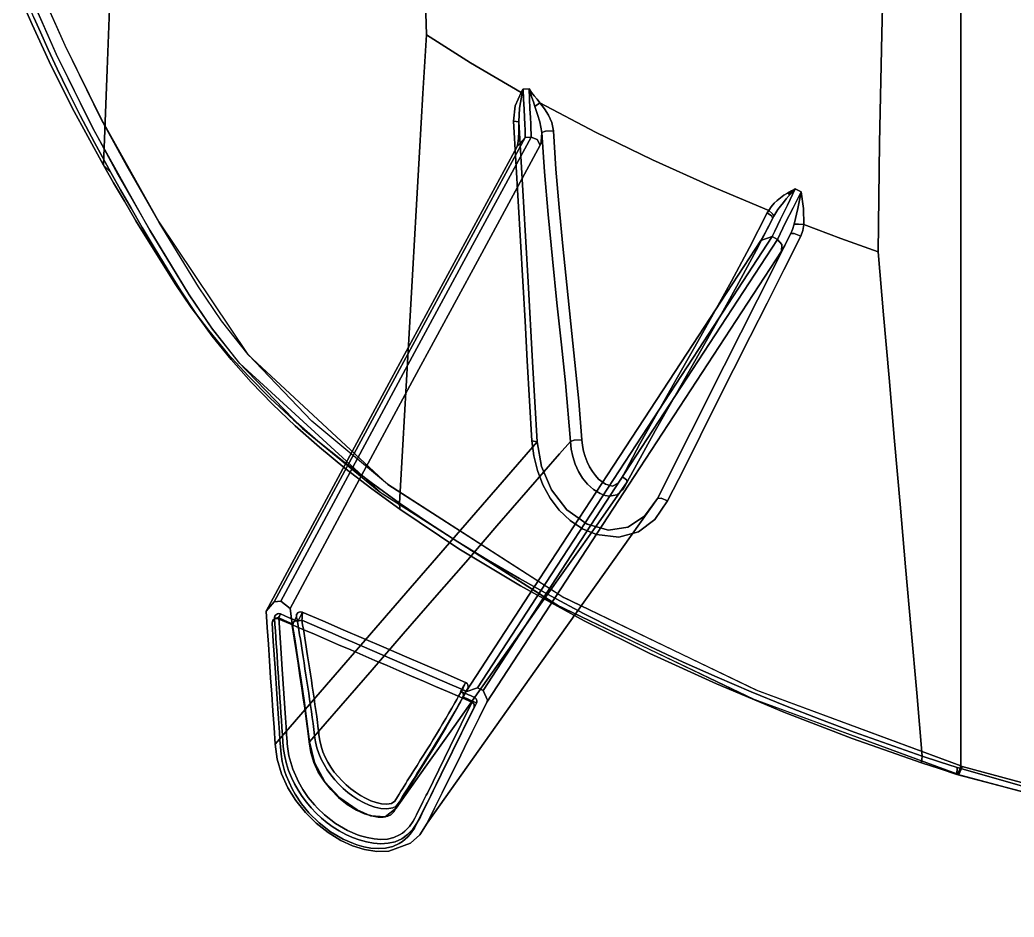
# Model space of a CAD drawing. Header units: centimetres. Extents: x -30.9 to 30.9, y -27.1 to 27.1.
# Drawn here: x -26.72 to -15.16, y -27.13 to -16.69 of the extents above; entities that cross this region are included whole.
import ezdxf

# ---------------------------------------------------------------- set-up
doc = ezdxf.new("R2010")
doc.units = ezdxf.units.CM
doc.layers.get('0').update_dxf_attribs({"true_color": 0x5890e1})

msp = doc.modelspace()

# ---------------------------------------------------------------- linework, layer by layer
at = {"color": 13, "true_color": 0xe05656}
for points in [[(-13.869, 0.917, 0), (-15.782, 0.951, 0), (-15.782, -2.351, 0), (-15.782, -5.099, 0), (-15.782, -8.953, 0), (-15.782, -12.248, 0), (-15.782, -15.54, 0), (-15.782, -18.829, 0), (-15.782, -21.295, 0), (-15.782, -25.367, 0), (-15.767, -25.372, 0), (-13.9, -25.877, 0)], [(-26.449, -16.416, 0), (-26.196, -16.986, 0), (-25.774, -17.841, 0), (-25.103, -19.042, 0), (-24.069, -20.584, 0), (-22.441, -22.094, 0), (-20.396, -23.408, 0), (-18.146, -24.492, 0), (-15.782, -25.367, 0), (-15.782, -21.295, 0), (-15.782, -18.829, 0), (-15.782, -15.54, 0)], [(-16.668, -15.581, 0), (-16.701, -16.854, 0), (-16.727, -18.124, 0), (-16.745, -19.391, 0), (-17.176, -19.234, 0), (-17.606, -19.072, 0), (-17.611, -18.885, 0), (-17.639, -18.693, 0), (-17.707, -18.658, 0), (-17.752, -18.682, 0), (-17.796, -18.706, 0), (-17.838, -18.732, 0), (-17.879, -18.76, 0), (-17.917, -18.791, 0), (-17.953, -18.825, 0), (-17.986, -18.865, 0), (-18.016, -18.909, 0), (-18.696, -18.623, 0), (-19.367, -18.319, 0), (-20.028, -17.997, 0), (-20.677, -17.655, 0), (-20.708, -17.615, 0), (-20.74, -17.575, 0), (-20.771, -17.536, 0), (-20.801, -17.495, 0), (-20.871, -17.497, 0), (-20.882, -17.516, 0), (-20.893, -17.535, 0), (-21.48, -17.192, 0), (-21.993, -16.868, 0), (-22.029, -15.738, 0)], [(-14.752, -25.692, 0), (-15.825, -25.385, 0), (-16.029, -25.319, 0), (-16.232, -25.252, 0), (-16.296, -24.519, 0), (-16.36, -23.787, 0), (-16.424, -23.054, 0), (-16.488, -22.322, 0), (-16.553, -21.589, 0), (-16.617, -20.856, 0), (-16.681, -20.123, 0), (-16.745, -19.391, 0), (-16.727, -18.124, 0), (-16.701, -16.854, 0), (-16.668, -15.581, 0)], [(-22.029, -15.738, 0), (-21.993, -16.868, 0), (-22.034, -17.549, 0), (-22.074, -18.229, 0), (-22.113, -18.91, 0), (-22.153, -19.59, 0), (-22.192, -20.271, 0), (-22.23, -20.951, 0), (-22.268, -21.632, 0), (-22.305, -22.312, 0), (-22.637, -22.073, 0), (-22.954, -21.832, 0), (-23.254, -21.589, 0), (-23.54, -21.341, 0), (-23.81, -21.09, 0), (-24.064, -20.833, 0), (-24.304, -20.57, 0), (-24.528, -20.301, 0), (-24.728, -20.035, 0), (-24.907, -19.773, 0), (-25.07, -19.515, 0), (-25.224, -19.266, 0), (-25.369, -19.028, 0), (-25.504, -18.802, 0), (-25.63, -18.587, 0), (-25.748, -18.381, 0), (-25.704, -17.271, 0), (-25.66, -16.157, 0)], [(-25.66, -16.157, 0), (-25.704, -17.271, 0), (-25.748, -18.381, 0), (-26.109, -17.716, 0), (-26.377, -17.177, 0), (-26.575, -16.746, 0), (-26.718, -16.419, 0)], [(-26.555, -16.663, 0), (-26.479, -16.836, 0), (-26.39, -17.035, 0), (-26.285, -17.262, 0), (-26.161, -17.518, 0), (-26.018, -17.803, 0), (-25.852, -18.119, 0), (-25.662, -18.467, 0), (-25.548, -18.67, 0), (-25.426, -18.883, 0), (-25.296, -19.105, 0), (-25.156, -19.34, 0), (-25.007, -19.587, 0), (-24.848, -19.843, 0), (-24.675, -20.105, 0), (-24.482, -20.37, 0), (-24.264, -20.64, 0), (-24.031, -20.903, 0), (-23.782, -21.16, 0), (-23.518, -21.412, 0), (-23.238, -21.659, 0), (-22.942, -21.903, 0), (-22.629, -22.144, 0), (-22.301, -22.383, 0), (-21.618, -22.841, 0), (-20.902, -23.273, 0), (-20.16, -23.68, 0), (-19.396, -24.061, 0), (-18.624, -24.414, 0), (-17.839, -24.743, 0), (-17.044, -25.049, 0), (-16.239, -25.331, 0), (-16.035, -25.399, 0), (-15.831, -25.465, 0), (-15.816, -25.466, 0), (-15.831, -25.461, 0), (-18.184, -24.594, 0), (-20.448, -23.512, 0), (-22.509, -22.203, 0), (-24.164, -20.688, 0), (-24.481, -20.289, 0), (-24.751, -19.89, 0), (-25.203, -19.146, 0), (-25.874, -17.945, 0), (-26.295, -17.088, 0), (-26.549, -16.516, 0)], [(-26.549, -16.516, 0), (-26.295, -17.09, 0), (-25.875, -17.943, 0), (-25.58, -18.491, 0), (-25.21, -19.136, 0), (-24.759, -19.878, 0), (-24.492, -20.274, 0), (-24.182, -20.667, 0), (-23.432, -21.442, 0), (-22.544, -22.177, 0), (-20.494, -23.487, 0), (-18.219, -24.58, 0), (-15.831, -25.461, 0), (-15.821, -25.454, 0), (-15.809, -25.434, 0), (-15.795, -25.403, 0), (-15.782, -25.367, 0), (-18.16, -24.485, 0), (-20.419, -23.396, 0), (-22.448, -22.091, 0), (-23.325, -21.358, 0), (-24.067, -20.585, 0), (-24.376, -20.192, 0), (-24.643, -19.796, 0), (-25.1, -19.048, 0), (-25.473, -18.399, 0), (-25.772, -17.848, 0), (-26.194, -16.991, 0), (-26.449, -16.415, 0)]]:
    msp.add_polyline3d(points, dxfattribs=at)
for points in [[(-25.662, -18.467, 0), (-25.852, -18.119, 0), (-26.018, -17.803, 0), (-26.161, -17.518, 0), (-26.285, -17.262, 0), (-26.39, -17.035, 0), (-26.479, -16.836, 0), (-26.555, -16.663, 0), (-26.619, -16.516, 0), (-26.62, -16.516, 0), (-26.689, -16.488, 0), (-26.718, -16.419, 0), (-26.575, -16.746, 0), (-26.377, -17.177, 0), (-26.109, -17.716, 0), (-25.748, -18.381, 0)], [(-19.191, -22.286, 0), (-19, -21.907, 0), (-18.809, -21.526, 0), (-18.617, -21.143, 0), (-18.424, -20.759, 0), (-18.23, -20.373, 0), (-18.035, -19.986, 0), (-17.84, -19.598, 0), (-17.644, -19.208, 0), (-17.619, -19.143, 0), (-17.606, -19.072, 0), (-17.176, -19.234, 0), (-16.745, -19.391, 0), (-16.681, -20.123, 0), (-16.617, -20.856, 0), (-16.553, -21.589, 0), (-16.488, -22.322, 0), (-16.424, -23.054, 0), (-16.36, -23.787, 0), (-16.296, -24.519, 0), (-16.232, -25.252, 0), (-16.627, -25.116, 0), (-17.024, -24.973, 0), (-17.422, -24.823, 0), (-17.821, -24.667, 0), (-18.218, -24.504, 0), (-18.615, -24.335, 0), (-19.009, -24.159, 0), (-19.399, -23.977, 0), (-19.786, -23.789, 0), (-20.168, -23.595, 0), (-20.544, -23.395, 0), (-20.913, -23.189, 0), (-21.274, -22.978, 0), (-21.628, -22.761, 0), (-21.971, -22.54, 0), (-22.305, -22.312, 0), (-22.268, -21.632, 0), (-22.23, -20.951, 0), (-22.192, -20.271, 0), (-22.153, -19.59, 0), (-22.113, -18.91, 0), (-22.074, -18.229, 0), (-22.034, -17.549, 0), (-21.993, -16.868, 0), (-21.48, -17.192, 0), (-20.893, -17.535, 0), (-20.961, -17.692, 0), (-20.98, -17.869, 0), (-20.953, -18.334, 0), (-20.927, -18.799, 0), (-20.9, -19.264, 0), (-20.874, -19.729, 0), (-20.847, -20.194, 0), (-20.821, -20.658, 0), (-20.794, -21.123, 0), (-20.768, -21.588, 0), (-20.747, -21.762, 0), (-20.704, -21.933, 0), (-20.64, -22.099, 0), (-20.555, -22.254, 0), (-20.45, -22.393, 0), (-20.325, -22.514, 0), (-20.181, -22.609, 0), (-20.017, -22.677, 0), (-19.757, -22.708, 0), (-19.529, -22.646, 0), (-19.338, -22.502, 0)], [(-20.98, -17.869, 0), (-20.961, -17.692, 0), (-20.893, -17.535, 0), (-20.88, -17.544, 0), (-20.911, -17.718, 0), (-20.92, -17.879, 0)], [(-20.939, -18.163, 0), (-20.931, -18.131, 0), (-20.925, -18.072, 0), (-20.921, -17.987, 0), (-20.92, -17.879, 0), (-20.911, -17.718, 0), (-20.88, -17.544, 0), (-20.876, -17.52, 0), (-20.871, -17.497, 0), (-20.865, -17.614, 0), (-20.859, -17.729, 0), (-20.854, -17.829, 0), (-20.851, -17.908, 0), (-20.848, -17.969, 0), (-20.847, -18.013, 0), (-20.846, -18.043, 0), (-20.847, -18.059, 0)], [(-20.893, -17.535, 0), (-20.882, -17.516, 0), (-20.871, -17.497, 0), (-20.876, -17.52, 0), (-20.88, -17.544, 0)], [(-20.778, -18.057, 0), (-20.847, -18.059, 0), (-20.846, -18.043, 0), (-20.847, -18.013, 0), (-20.848, -17.969, 0), (-20.851, -17.908, 0), (-20.854, -17.829, 0), (-20.859, -17.729, 0), (-20.865, -17.614, 0), (-20.871, -17.497, 0), (-20.801, -17.495, 0), (-20.795, -17.612, 0), (-20.79, -17.726, 0), (-20.785, -17.826, 0), (-20.782, -17.906, 0), (-20.78, -17.967, 0), (-20.778, -18.011, 0), (-20.778, -18.041, 0)], [(-20.801, -17.495, 0), (-20.771, -17.536, 0), (-20.74, -17.575, 0), (-20.708, -17.615, 0), (-20.677, -17.655, 0), (-20.734, -17.699, 0), (-20.751, -17.647, 0), (-20.768, -17.595, 0), (-20.785, -17.544, 0)], [(-20.654, -18.001, 0), (-20.657, -18.058, 0), (-20.66, -18.101, 0), (-20.665, -18.132, 0), (-20.671, -18.151, 0), (-20.705, -18.082, 0), (-20.778, -18.057, 0), (-20.778, -18.041, 0), (-20.778, -18.011, 0), (-20.78, -17.967, 0), (-20.782, -17.906, 0), (-20.785, -17.826, 0), (-20.79, -17.726, 0), (-20.795, -17.612, 0), (-20.801, -17.495, 0), (-20.785, -17.544, 0), (-20.768, -17.595, 0), (-20.751, -17.647, 0), (-20.734, -17.699, 0), (-20.703, -17.793, 0), (-20.677, -17.877, 0)], [(-20.677, -17.655, 0), (-20.623, -17.725, 0), (-20.573, -17.801, 0), (-20.536, -17.885, 0), (-20.518, -17.981, 0), (-20.608, -17.988, 0), (-20.654, -18.001, 0), (-20.677, -17.877, 0), (-20.703, -17.793, 0), (-20.734, -17.699, 0)], [(-20.186, -21.574, 0), (-20.221, -21.127, 0), (-20.267, -20.677, 0), (-20.314, -20.226, 0), (-20.361, -19.775, 0), (-20.407, -19.325, 0), (-20.451, -18.875, 0), (-20.488, -18.427, 0), (-20.518, -17.981, 0), (-20.536, -17.885, 0), (-20.573, -17.801, 0), (-20.623, -17.725, 0), (-20.677, -17.655, 0), (-20.028, -17.997, 0), (-19.367, -18.319, 0), (-18.696, -18.623, 0), (-18.016, -18.909, 0), (-18.032, -18.937, 0), (-18.237, -19.34, 0), (-18.447, -19.731, 0), (-18.661, -20.115, 0), (-18.876, -20.495, 0), (-19.09, -20.872, 0), (-19.302, -21.247, 0), (-19.513, -21.622, 0), (-19.716, -22.004, 0), (-19.767, -22.081, 0), (-19.831, -22.114, 0), (-19.911, -22.091, 0), (-19.992, -22.031, 0), (-20.029, -21.991, 0), (-20.065, -21.944, 0), (-20.098, -21.891, 0), (-20.127, -21.832, 0), (-20.15, -21.77, 0), (-20.168, -21.706, 0), (-20.18, -21.64, 0)], [(-23.752, -25.115, 0), (-22.232, -23.36, 0), (-20.706, -21.598, 0), (-20.759, -20.668, 0), (-20.813, -19.738, 0), (-20.866, -18.809, 0), (-20.92, -17.879, 0), (-20.921, -17.987, 0), (-20.925, -18.072, 0), (-20.931, -18.131, 0), (-20.939, -18.163, 0), (-22.401, -20.864, 0), (-23.857, -23.566, 0), (-23.844, -23.759, 0), (-23.831, -23.953, 0), (-23.818, -24.147, 0), (-23.805, -24.341, 0), (-23.792, -24.534, 0), (-23.778, -24.728, 0), (-23.765, -24.922, 0)], [(-20.768, -21.588, 0), (-20.794, -21.123, 0), (-20.821, -20.658, 0), (-20.847, -20.194, 0), (-20.874, -19.729, 0), (-20.9, -19.264, 0), (-20.927, -18.799, 0), (-20.953, -18.334, 0), (-20.98, -17.869, 0), (-20.92, -17.879, 0), (-20.866, -18.809, 0), (-20.813, -19.738, 0), (-20.759, -20.668, 0), (-20.706, -21.598, 0)], [(-20.654, -18.001, 0), (-20.622, -18.46, 0), (-20.58, -18.956, 0), (-20.53, -19.47, 0), (-20.477, -19.981, 0), (-20.425, -20.469, 0), (-20.379, -20.914, 0), (-20.32, -21.593, 0), (-20.447, -21.74, 0), (-20.81, -22.158, 0), (-21.174, -22.577, 0), (-21.537, -22.996, 0), (-21.9, -23.414, 0), (-22.263, -23.832, 0), (-22.626, -24.25, 0), (-22.989, -24.669, 0), (-23.352, -25.086, 0), (-23.386, -24.819, 0), (-23.416, -24.608, 0), (-23.451, -24.369, 0), (-23.488, -24.124, 0), (-23.524, -23.89, 0), (-23.556, -23.688, 0), (-23.579, -23.536, 0), (-22.857, -22.192, 0), (-22.131, -20.846, 0), (-21.401, -19.499, 0), (-20.671, -18.151, 0), (-20.665, -18.132, 0), (-20.66, -18.101, 0), (-20.657, -18.058, 0)], [(-20.32, -21.593, 0), (-20.379, -20.914, 0), (-20.425, -20.469, 0), (-20.477, -19.981, 0), (-20.53, -19.47, 0), (-20.58, -18.956, 0), (-20.622, -18.46, 0), (-20.654, -18.001, 0), (-20.608, -17.988, 0), (-20.518, -17.981, 0), (-20.488, -18.427, 0), (-20.451, -18.875, 0), (-20.407, -19.325, 0), (-20.361, -19.775, 0), (-20.314, -20.226, 0), (-20.267, -20.677, 0), (-20.221, -21.127, 0), (-20.186, -21.574, 0), (-20.275, -21.58, 0)], [(-20.847, -18.059, 0), (-22.308, -20.758, 0), (-23.763, -23.458, 0), (-23.857, -23.566, 0), (-22.401, -20.864, 0), (-20.939, -18.163, 0)], [(-23.685, -23.452, 0), (-23.763, -23.458, 0), (-22.308, -20.758, 0), (-20.847, -18.059, 0), (-20.778, -18.057, 0), (-21.508, -19.406, 0), (-22.237, -20.755, 0), (-22.963, -22.103, 0)], [(-23.685, -23.452, 0), (-22.963, -22.103, 0), (-22.237, -20.755, 0), (-21.508, -19.406, 0), (-20.778, -18.057, 0), (-20.705, -18.082, 0), (-20.671, -18.151, 0), (-21.401, -19.499, 0), (-22.131, -20.846, 0), (-22.857, -22.192, 0), (-23.579, -23.536, 0)], [(-22.301, -22.383, 0), (-22.629, -22.144, 0), (-22.942, -21.903, 0), (-23.238, -21.659, 0), (-23.518, -21.412, 0), (-23.782, -21.16, 0), (-24.031, -20.903, 0), (-24.264, -20.64, 0), (-24.482, -20.37, 0), (-24.675, -20.105, 0), (-24.848, -19.843, 0), (-25.007, -19.587, 0), (-25.156, -19.34, 0), (-25.296, -19.105, 0), (-25.426, -18.883, 0), (-25.548, -18.67, 0), (-25.662, -18.467, 0), (-25.748, -18.381, 0), (-25.63, -18.587, 0), (-25.504, -18.802, 0), (-25.369, -19.028, 0), (-25.224, -19.266, 0), (-25.07, -19.515, 0), (-24.907, -19.773, 0), (-24.728, -20.035, 0), (-24.528, -20.301, 0), (-24.304, -20.57, 0), (-24.064, -20.833, 0), (-23.81, -21.09, 0), (-23.54, -21.341, 0), (-23.254, -21.589, 0), (-22.954, -21.832, 0), (-22.637, -22.073, 0), (-22.305, -22.312, 0)], [(-18.108, -19.256, 0), (-18.058, -19.168, 0), (-17.969, -18.997, 0), (-17.956, -18.973, 0), (-17.934, -18.937, 0), (-17.908, -18.898, 0), (-17.878, -18.857, 0), (-17.845, -18.816, 0), (-17.811, -18.775, 0), (-17.777, -18.735, 0), (-17.741, -18.696, 0), (-17.707, -18.658, 0), (-17.798, -18.845, 0), (-17.882, -19.018, 0), (-17.945, -19.148, 0), (-17.976, -19.213, 0)], [(-17.786, -18.723, 0), (-17.707, -18.658, 0), (-17.708, -18.66, 0), (-17.708, -18.66, 0), (-17.741, -18.696, 0), (-17.777, -18.735, 0), (-17.811, -18.775, 0), (-17.845, -18.816, 0), (-17.878, -18.857, 0), (-17.908, -18.898, 0), (-17.934, -18.937, 0), (-17.956, -18.973, 0), (-17.971, -18.946, 0), (-18.016, -18.909, 0), (-17.986, -18.865, 0), (-17.953, -18.825, 0), (-17.917, -18.791, 0), (-17.879, -18.76, 0), (-17.838, -18.732, 0), (-17.796, -18.706, 0), (-17.752, -18.682, 0), (-17.707, -18.658, 0), (-17.79, -18.716, 0), (-17.707, -18.658, 0)], [(-17.913, -19.246, 0), (-17.976, -19.213, 0), (-17.945, -19.148, 0), (-17.882, -19.018, 0), (-17.798, -18.845, 0), (-17.707, -18.658, 0), (-17.639, -18.693, 0), (-17.733, -18.878, 0), (-17.819, -19.05, 0), (-17.883, -19.18, 0)], [(-17.758, -19.178, 0), (-17.83, -19.314, 0), (-17.868, -19.38, 0), (-17.862, -19.304, 0), (-17.913, -19.246, 0), (-17.883, -19.18, 0), (-17.819, -19.05, 0), (-17.733, -18.878, 0), (-17.639, -18.693, 0), (-17.676, -18.885, 0), (-17.718, -19.069, 0), (-17.738, -19.13, 0)], [(-17.707, -18.658, 0), (-17.741, -18.696, 0), (-17.708, -18.66, 0), (-17.708, -18.66, 0), (-17.708, -18.66, 0)], [(-17.639, -18.693, 0), (-17.611, -18.885, 0), (-17.606, -19.072, 0), (-17.67, -19.066, 0), (-17.718, -19.069, 0), (-17.676, -18.885, 0)], [(-17.969, -18.997, 0), (-18.161, -19.372, 0), (-18.385, -19.787, 0), (-18.628, -20.222, 0), (-18.875, -20.66, 0), (-19.116, -21.082, 0), (-19.335, -21.469, 0), (-19.659, -22.065, 0), (-19.67, -22.039, 0), (-19.716, -22.004, 0), (-19.513, -21.622, 0), (-19.302, -21.247, 0), (-19.09, -20.872, 0), (-18.876, -20.495, 0), (-18.661, -20.115, 0), (-18.447, -19.731, 0), (-18.237, -19.34, 0), (-18.032, -18.937, 0), (-17.982, -18.972, 0)], [(-18.032, -18.937, 0), (-18.016, -18.909, 0), (-17.971, -18.946, 0), (-17.956, -18.973, 0), (-17.969, -18.997, 0), (-17.982, -18.972, 0)], [(-19.659, -22.065, 0), (-19.335, -21.469, 0), (-19.116, -21.082, 0), (-18.875, -20.66, 0), (-18.628, -20.222, 0), (-18.385, -19.787, 0), (-18.161, -19.372, 0), (-17.969, -18.997, 0), (-18.058, -19.168, 0), (-18.108, -19.256, 0), (-18.965, -20.568, 0), (-19.822, -21.88, 0), (-20.678, -23.192, 0), (-21.534, -24.504, 0), (-21.644, -24.707, 0), (-21.769, -24.924, 0), (-21.901, -25.144, 0), (-22.03, -25.354, 0), (-22.147, -25.542, 0), (-22.245, -25.697, 0), (-22.344, -25.857, 0), (-22.008, -25.383, 0), (-21.673, -24.908, 0), (-21.337, -24.434, 0), (-21.001, -23.96, 0), (-20.666, -23.486, 0), (-20.33, -23.012, 0), (-19.995, -22.539, 0)], [(-19.31, -22.256, 0), (-20.647, -24.145, 0), (-21.985, -26.033, 0), (-21.898, -25.857, 0), (-21.812, -25.681, 0), (-21.725, -25.506, 0), (-21.638, -25.33, 0), (-21.551, -25.154, 0), (-21.465, -24.978, 0), (-21.378, -24.801, 0), (-21.291, -24.625, 0), (-19.581, -22.002, 0), (-17.868, -19.38, 0), (-17.83, -19.314, 0), (-17.758, -19.178, 0), (-18.145, -19.946, 0), (-18.533, -20.715, 0), (-18.921, -21.485, 0)], [(-17.644, -19.208, 0), (-17.84, -19.598, 0), (-18.035, -19.986, 0), (-18.23, -20.373, 0), (-18.424, -20.759, 0), (-18.617, -21.143, 0), (-18.809, -21.526, 0), (-19, -21.907, 0), (-19.191, -22.286, 0), (-19.267, -22.254, 0), (-19.31, -22.256, 0), (-18.921, -21.485, 0), (-18.533, -20.715, 0), (-18.145, -19.946, 0), (-17.758, -19.178, 0), (-17.718, -19.177, 0)], [(-17.606, -19.072, 0), (-17.619, -19.143, 0), (-17.644, -19.208, 0), (-17.718, -19.177, 0), (-17.758, -19.178, 0), (-17.738, -19.13, 0), (-17.718, -19.069, 0), (-17.67, -19.066, 0)], [(-17.976, -19.213, 0), (-18.833, -20.524, 0), (-19.689, -21.836, 0), (-20.545, -23.147, 0), (-21.4, -24.459, 0), (-21.534, -24.504, 0), (-20.678, -23.192, 0), (-19.822, -21.88, 0), (-18.965, -20.568, 0), (-18.108, -19.256, 0)], [(-17.976, -19.213, 0), (-17.913, -19.246, 0), (-18.77, -20.557, 0), (-19.626, -21.867, 0), (-20.482, -23.179, 0), (-21.336, -24.491, 0), (-21.4, -24.459, 0), (-20.545, -23.147, 0), (-19.689, -21.836, 0), (-18.833, -20.524, 0)], [(-21.336, -24.491, 0), (-20.482, -23.179, 0), (-19.626, -21.867, 0), (-18.77, -20.557, 0), (-17.913, -19.246, 0), (-17.862, -19.304, 0), (-17.868, -19.38, 0), (-19.581, -22.002, 0), (-21.291, -24.625, 0), (-21.283, -24.603, 0)], [(-20.706, -21.598, 0), (-22.232, -23.36, 0), (-23.752, -25.115, 0), (-23.727, -25.29, 0), (-23.677, -25.459, 0), (-23.603, -25.62, 0), (-23.51, -25.771, 0), (-23.4, -25.91, 0), (-23.274, -26.034, 0), (-23.136, -26.143, 0), (-22.989, -26.233, 0), (-22.853, -26.296, 0), (-22.712, -26.34, 0), (-22.571, -26.362, 0), (-22.432, -26.359, 0), (-22.179, -26.266, 0), (-22.072, -26.169, 0), (-21.985, -26.033, 0), (-20.647, -24.145, 0), (-19.31, -22.256, 0), (-19.459, -22.464, 0), (-19.651, -22.59, 0), (-19.876, -22.624, 0), (-20.125, -22.556, 0), (-20.363, -22.389, 0), (-20.541, -22.158, 0), (-20.656, -21.887, 0)], [(-20.32, -21.593, 0), (-20.311, -21.682, 0), (-20.293, -21.771, 0), (-20.265, -21.859, 0), (-20.228, -21.943, 0), (-20.18, -22.022, 0), (-20.122, -22.092, 0), (-20.053, -22.152, 0), (-19.973, -22.2, 0), (-19.916, -22.222, 0), (-19.866, -22.231, 0), (-19.782, -22.214, 0), (-19.715, -22.156, 0), (-19.686, -22.114, 0), (-19.659, -22.065, 0), (-19.995, -22.539, 0), (-20.33, -23.012, 0), (-20.666, -23.486, 0), (-21.001, -23.96, 0), (-21.337, -24.434, 0), (-21.673, -24.908, 0), (-22.008, -25.383, 0), (-22.344, -25.857, 0), (-22.472, -25.96, 0), (-22.644, -25.947, 0), (-22.8, -25.879, 0), (-23.001, -25.739, 0), (-23.173, -25.551, 0), (-23.296, -25.329, 0), (-23.352, -25.086, 0), (-22.989, -24.669, 0), (-22.626, -24.25, 0), (-22.263, -23.832, 0), (-21.9, -23.414, 0), (-21.537, -22.996, 0), (-21.174, -22.577, 0), (-20.81, -22.158, 0), (-20.447, -21.74, 0)], [(-19.191, -22.286, 0), (-19.338, -22.502, 0), (-19.529, -22.646, 0), (-19.757, -22.708, 0), (-20.017, -22.677, 0), (-20.181, -22.609, 0), (-20.325, -22.514, 0), (-20.45, -22.393, 0), (-20.555, -22.254, 0), (-20.64, -22.099, 0), (-20.704, -21.933, 0), (-20.747, -21.762, 0), (-20.768, -21.588, 0), (-20.706, -21.598, 0), (-20.656, -21.887, 0), (-20.541, -22.158, 0), (-20.363, -22.389, 0), (-20.125, -22.556, 0), (-19.876, -22.624, 0), (-19.651, -22.59, 0), (-19.459, -22.464, 0), (-19.31, -22.256, 0), (-19.267, -22.254, 0)], [(-19.659, -22.065, 0), (-19.686, -22.114, 0), (-19.715, -22.156, 0), (-19.782, -22.214, 0), (-19.866, -22.231, 0), (-19.916, -22.222, 0), (-19.973, -22.2, 0), (-20.053, -22.152, 0), (-20.122, -22.092, 0), (-20.18, -22.022, 0), (-20.228, -21.943, 0), (-20.265, -21.859, 0), (-20.293, -21.771, 0), (-20.311, -21.682, 0), (-20.32, -21.593, 0), (-20.275, -21.58, 0), (-20.186, -21.574, 0), (-20.18, -21.64, 0), (-20.168, -21.706, 0), (-20.15, -21.77, 0), (-20.127, -21.832, 0), (-20.098, -21.891, 0), (-20.065, -21.944, 0), (-20.029, -21.991, 0), (-19.992, -22.031, 0), (-19.911, -22.091, 0), (-19.831, -22.114, 0), (-19.767, -22.081, 0), (-19.716, -22.004, 0), (-19.67, -22.039, 0)], [(-22.305, -22.312, 0), (-21.971, -22.54, 0), (-21.628, -22.761, 0), (-21.274, -22.978, 0), (-20.913, -23.189, 0), (-20.544, -23.395, 0), (-20.168, -23.595, 0), (-19.786, -23.789, 0), (-19.399, -23.977, 0), (-19.009, -24.159, 0), (-18.615, -24.335, 0), (-18.218, -24.504, 0), (-17.821, -24.667, 0), (-17.422, -24.823, 0), (-17.024, -24.973, 0), (-16.627, -25.116, 0), (-16.232, -25.252, 0), (-16.239, -25.331, 0), (-17.044, -25.049, 0), (-17.839, -24.743, 0), (-18.624, -24.414, 0), (-19.396, -24.061, 0), (-20.16, -23.68, 0), (-20.902, -23.273, 0), (-21.618, -22.841, 0), (-22.301, -22.383, 0)], [(-23.763, -23.458, 0), (-23.685, -23.452, 0), (-23.579, -23.536, 0), (-23.556, -23.688, 0), (-23.524, -23.89, 0), (-23.488, -24.124, 0), (-23.451, -24.369, 0), (-23.416, -24.608, 0), (-23.386, -24.819, 0), (-23.352, -25.086, 0), (-23.296, -25.329, 0), (-23.173, -25.551, 0), (-23.001, -25.739, 0), (-22.8, -25.879, 0), (-22.644, -25.947, 0), (-22.472, -25.96, 0), (-22.344, -25.857, 0), (-22.245, -25.697, 0), (-22.147, -25.542, 0), (-22.03, -25.354, 0), (-21.901, -25.144, 0), (-21.769, -24.924, 0), (-21.644, -24.707, 0), (-21.534, -24.504, 0), (-21.4, -24.459, 0), (-21.336, -24.491, 0), (-21.283, -24.603, 0), (-21.291, -24.625, 0), (-21.378, -24.801, 0), (-21.465, -24.978, 0), (-21.551, -25.154, 0), (-21.638, -25.33, 0), (-21.725, -25.506, 0), (-21.812, -25.681, 0), (-21.898, -25.857, 0), (-21.985, -26.033, 0), (-22.072, -26.169, 0), (-22.179, -26.266, 0), (-22.432, -26.359, 0), (-22.571, -26.362, 0), (-22.712, -26.34, 0), (-22.853, -26.296, 0), (-22.989, -26.233, 0), (-23.136, -26.143, 0), (-23.274, -26.034, 0), (-23.4, -25.91, 0), (-23.51, -25.771, 0), (-23.603, -25.62, 0), (-23.677, -25.459, 0), (-23.727, -25.29, 0), (-23.752, -25.115, 0), (-23.765, -24.922, 0), (-23.778, -24.728, 0), (-23.792, -24.534, 0), (-23.805, -24.341, 0), (-23.818, -24.147, 0), (-23.831, -23.953, 0), (-23.844, -23.759, 0), (-23.857, -23.566, 0)], [(-23.718, -23.655, 0), (-23.75, -23.653, 0), (-23.779, -23.674, 0), (-23.788, -23.705, 0), (-23.784, -23.697, 0), (-23.78, -23.69, 0), (-23.777, -23.683, 0), (-23.773, -23.677, 0), (-23.77, -23.67, 0), (-23.766, -23.663, 0), (-23.763, -23.656, 0), (-23.759, -23.649, 0), (-23.759, -23.638, 0), (-23.755, -23.626, 0), (-23.748, -23.615, 0), (-23.738, -23.605, 0), (-23.726, -23.599, 0), (-23.713, -23.596, 0), (-23.7, -23.597, 0), (-23.69, -23.6, 0), (-23.697, -23.615, 0), (-23.704, -23.629, 0), (-23.711, -23.643, 0)], [(-21.689, -25.197, 0), (-21.441, -24.693, 0), (-21.437, -24.686, 0), (-21.434, -24.679, 0), (-21.43, -24.672, 0), (-21.426, -24.665, 0), (-21.423, -24.658, 0), (-21.419, -24.651, 0), (-21.416, -24.644, 0), (-21.412, -24.637, 0), (-21.447, -24.707, 0), (-21.481, -24.777, 0), (-21.516, -24.847, 0), (-21.551, -24.918, 0), (-21.585, -24.988, 0), (-21.62, -25.058, 0), (-21.654, -25.128, 0), (-21.689, -25.198, 0), (-21.727, -25.274, 0), (-21.764, -25.35, 0), (-21.802, -25.426, 0), (-21.839, -25.503, 0), (-21.877, -25.579, 0), (-21.914, -25.655, 0), (-21.952, -25.731, 0), (-21.989, -25.807, 0), (-22.027, -25.883, 0), (-22.064, -25.959, 0), (-22.104, -26.034, 0), (-22.152, -26.104, 0), (-22.212, -26.164, 0), (-22.28, -26.213, 0), (-22.357, -26.248, 0), (-22.44, -26.267, 0), (-22.525, -26.272, 0), (-22.609, -26.265, 0), (-22.692, -26.249, 0), (-22.774, -26.227, 0), (-22.854, -26.198, 0), (-22.932, -26.163, 0), (-23.006, -26.123, 0), (-23.078, -26.078, 0), (-23.147, -26.028, 0), (-23.212, -25.974, 0), (-23.274, -25.916, 0), (-23.332, -25.854, 0), (-23.387, -25.789, 0), (-23.438, -25.721, 0), (-23.484, -25.65, 0), (-23.526, -25.577, 0), (-23.563, -25.5, 0), (-23.595, -25.422, 0), (-23.621, -25.341, 0), (-23.641, -25.259, 0), (-23.655, -25.175, 0), (-23.662, -25.091, 0), (-23.668, -25.006, 0), (-23.674, -24.921, 0), (-23.679, -24.836, 0), (-23.685, -24.752, 0), (-23.691, -24.667, 0), (-23.696, -24.583, 0), (-23.702, -24.498, 0), (-23.708, -24.413, 0), (-23.713, -24.328, 0), (-23.719, -24.244, 0), (-23.724, -24.169, 0), (-23.729, -24.095, 0), (-23.734, -24.021, 0), (-23.739, -23.946, 0), (-23.744, -23.872, 0), (-23.749, -23.798, 0), (-23.754, -23.723, 0), (-23.759, -23.649, 0), (-23.763, -23.656, 0), (-23.766, -23.663, 0), (-23.77, -23.67, 0), (-23.773, -23.677, 0), (-23.777, -23.683, 0), (-23.78, -23.69, 0), (-23.784, -23.697, 0), (-23.788, -23.705, 0), (-23.773, -23.922, 0), (-23.753, -24.227, 0), (-23.733, -24.528, 0), (-23.713, -24.816, 0), (-23.702, -24.977, 0), (-23.697, -25.062, 0), (-23.691, -25.147, 0), (-23.682, -25.231, 0), (-23.67, -25.315, 0), (-23.643, -25.426, 0), (-23.625, -25.479, 0), (-23.555, -25.633, 0), (-23.52, -25.695, 0), (-23.446, -25.807, 0), (-23.361, -25.911, 0), (-23.241, -26.03, 0), (-23.107, -26.134, 0), (-22.96, -26.219, 0), (-22.84, -26.271, 0), (-22.803, -26.283, 0), (-22.722, -26.307, 0), (-22.638, -26.322, 0), (-22.554, -26.329, 0), (-22.469, -26.324, 0), (-22.386, -26.305, 0), (-22.309, -26.27, 0), (-22.272, -26.245, 0), (-22.24, -26.22, 0), (-22.209, -26.191, 0), (-22.181, -26.16, 0), (-22.134, -26.09, 0), (-22.113, -26.053, 0), (-22.093, -26.015, 0), (-22.088, -26.006, 0), (-22.018, -25.863, 0), (-21.98, -25.787, 0), (-21.943, -25.711, 0), (-21.821, -25.464, 0)], [(-23.718, -23.655, 0), (-23.577, -23.716, 0), (-23.436, -23.776, 0), (-23.295, -23.837, 0), (-23.155, -23.898, 0), (-23.014, -23.958, 0), (-22.873, -24.019, 0), (-22.732, -24.079, 0), (-22.592, -24.14, 0), (-22.451, -24.2, 0), (-22.31, -24.261, 0), (-22.169, -24.322, 0), (-22.029, -24.382, 0), (-21.888, -24.443, 0), (-21.747, -24.503, 0), (-21.606, -24.564, 0), (-21.465, -24.625, 0), (-21.44, -24.649, 0), (-21.438, -24.685, 0), (-21.441, -24.693, 0), (-21.689, -25.197, 0), (-21.821, -25.464, 0), (-21.943, -25.711, 0), (-21.98, -25.787, 0), (-22.018, -25.863, 0), (-22.088, -26.006, 0), (-22.093, -26.015, 0), (-22.113, -26.053, 0), (-22.134, -26.09, 0), (-22.181, -26.16, 0), (-22.209, -26.191, 0), (-22.24, -26.22, 0), (-22.272, -26.245, 0), (-22.309, -26.27, 0), (-22.386, -26.305, 0), (-22.469, -26.324, 0), (-22.554, -26.329, 0), (-22.638, -26.322, 0), (-22.722, -26.307, 0), (-22.803, -26.283, 0), (-22.84, -26.271, 0), (-22.96, -26.219, 0), (-23.107, -26.134, 0), (-23.241, -26.03, 0), (-23.361, -25.911, 0), (-23.446, -25.807, 0), (-23.52, -25.695, 0), (-23.555, -25.633, 0), (-23.625, -25.479, 0), (-23.643, -25.426, 0), (-23.67, -25.315, 0), (-23.682, -25.231, 0), (-23.691, -25.147, 0), (-23.697, -25.062, 0), (-23.702, -24.977, 0), (-23.713, -24.816, 0), (-23.733, -24.528, 0), (-23.753, -24.227, 0), (-23.773, -23.922, 0), (-23.788, -23.705, 0), (-23.779, -23.674, 0), (-23.75, -23.653, 0)], [(-23.759, -23.638, 0), (-23.759, -23.649, 0), (-23.755, -23.649, 0), (-23.743, -23.648, 0), (-23.727, -23.647, 0), (-23.709, -23.646, 0), (-23.705, -23.637, 0), (-23.701, -23.627, 0), (-23.698, -23.619, 0), (-23.694, -23.611, 0), (-23.692, -23.605, 0), (-23.69, -23.601, 0), (-23.69, -23.6, 0), (-23.69, -23.6, 0), (-23.7, -23.597, 0), (-23.713, -23.596, 0), (-23.726, -23.599, 0), (-23.738, -23.605, 0), (-23.748, -23.615, 0), (-23.755, -23.626, 0)], [(-21.412, -24.637, 0), (-21.413, -24.637, 0), (-21.415, -24.635, 0), (-21.419, -24.633, 0), (-21.425, -24.631, 0), (-21.432, -24.627, 0), (-21.441, -24.623, 0), (-21.449, -24.619, 0), (-21.457, -24.615, 0), (-21.589, -24.882, 0), (-21.717, -25.142, 0), (-21.85, -25.411, 0), (-21.983, -25.682, 0), (-21.997, -25.709, 0), (-22.034, -25.785, 0), (-22.109, -25.937, 0), (-22.128, -25.975, 0), (-22.146, -26.009, 0), (-22.191, -26.072, 0), (-22.216, -26.1, 0), (-22.244, -26.126, 0), (-22.273, -26.149, 0), (-22.306, -26.17, 0), (-22.373, -26.201, 0), (-22.446, -26.218, 0), (-22.524, -26.222, 0), (-22.602, -26.216, 0), (-22.681, -26.201, 0), (-22.759, -26.18, 0), (-22.794, -26.168, 0), (-22.91, -26.119, 0), (-23.05, -26.037, 0), (-23.179, -25.936, 0), (-23.261, -25.858, 0), (-23.295, -25.821, 0), (-23.367, -25.734, 0), (-23.431, -25.641, 0), (-23.482, -25.553, 0), (-23.548, -25.405, 0), (-23.592, -25.249, 0), (-23.605, -25.169, 0), (-23.611, -25.112, 0), (-23.613, -25.087, 0), (-23.618, -25.002, 0), (-23.624, -24.918, 0), (-23.631, -24.807, 0), (-23.65, -24.526, 0), (-23.669, -24.241, 0), (-23.69, -23.934, 0), (-23.709, -23.646, 0), (-23.727, -23.647, 0), (-23.743, -23.648, 0), (-23.755, -23.649, 0), (-23.759, -23.649, 0), (-23.754, -23.723, 0), (-23.749, -23.798, 0), (-23.744, -23.872, 0), (-23.739, -23.946, 0), (-23.734, -24.021, 0), (-23.729, -24.095, 0), (-23.724, -24.169, 0), (-23.719, -24.244, 0), (-23.713, -24.328, 0), (-23.708, -24.413, 0), (-23.702, -24.498, 0), (-23.696, -24.583, 0), (-23.691, -24.667, 0), (-23.685, -24.752, 0), (-23.679, -24.836, 0), (-23.674, -24.921, 0), (-23.668, -25.006, 0), (-23.662, -25.091, 0), (-23.655, -25.175, 0), (-23.641, -25.259, 0), (-23.621, -25.341, 0), (-23.595, -25.422, 0), (-23.563, -25.5, 0), (-23.526, -25.577, 0), (-23.484, -25.65, 0), (-23.438, -25.721, 0), (-23.387, -25.789, 0), (-23.332, -25.854, 0), (-23.274, -25.916, 0), (-23.212, -25.974, 0), (-23.147, -26.028, 0), (-23.078, -26.078, 0), (-23.006, -26.123, 0), (-22.932, -26.163, 0), (-22.854, -26.198, 0), (-22.774, -26.227, 0), (-22.692, -26.249, 0), (-22.609, -26.265, 0), (-22.525, -26.272, 0), (-22.44, -26.267, 0), (-22.357, -26.248, 0), (-22.28, -26.213, 0), (-22.212, -26.164, 0), (-22.152, -26.104, 0), (-22.104, -26.034, 0), (-22.064, -25.959, 0), (-22.027, -25.883, 0), (-21.989, -25.807, 0), (-21.952, -25.731, 0), (-21.914, -25.655, 0), (-21.877, -25.579, 0), (-21.839, -25.503, 0), (-21.802, -25.426, 0), (-21.764, -25.35, 0), (-21.727, -25.274, 0), (-21.689, -25.198, 0), (-21.654, -25.128, 0), (-21.62, -25.058, 0), (-21.585, -24.988, 0), (-21.551, -24.918, 0), (-21.516, -24.847, 0), (-21.481, -24.777, 0), (-21.447, -24.707, 0)], [(-23.718, -23.655, 0), (-23.711, -23.643, 0), (-23.704, -23.629, 0), (-23.697, -23.615, 0), (-23.69, -23.6, 0), (-23.588, -23.644, 0), (-23.539, -23.665, 0), (-23.487, -23.687, 0), (-23.48, -23.671, 0), (-23.473, -23.656, 0), (-23.465, -23.641, 0), (-23.458, -23.625, 0), (-23.45, -23.609, 0), (-23.443, -23.594, 0), (-23.436, -23.579, 0), (-23.199, -23.681, 0), (-22.961, -23.783, 0), (-22.724, -23.885, 0), (-22.487, -23.988, 0), (-22.25, -24.09, 0), (-22.012, -24.192, 0), (-21.775, -24.294, 0), (-21.538, -24.397, 0), (-21.553, -24.423, 0), (-21.568, -24.449, 0), (-21.582, -24.475, 0), (-21.597, -24.501, 0), (-21.573, -24.511, 0), (-21.552, -24.52, 0), (-21.528, -24.53, 0), (-21.506, -24.54, 0), (-21.483, -24.55, 0), (-21.459, -24.56, 0), (-21.437, -24.569, 0), (-21.445, -24.583, 0), (-21.452, -24.597, 0), (-21.465, -24.625, 0), (-21.606, -24.564, 0), (-21.747, -24.503, 0), (-21.888, -24.443, 0), (-22.029, -24.382, 0), (-22.169, -24.322, 0), (-22.31, -24.261, 0), (-22.451, -24.2, 0), (-22.592, -24.14, 0), (-22.732, -24.079, 0), (-22.873, -24.019, 0), (-23.014, -23.958, 0), (-23.155, -23.898, 0), (-23.295, -23.837, 0), (-23.436, -23.776, 0), (-23.577, -23.716, 0)], [(-23.607, -23.69, 0), (-23.552, -23.713, 0), (-23.538, -23.691, 0), (-23.513, -23.68, 0), (-23.487, -23.687, 0), (-23.539, -23.665, 0), (-23.588, -23.644, 0), (-23.69, -23.6, 0), (-23.69, -23.6, 0), (-23.69, -23.601, 0), (-23.692, -23.605, 0), (-23.694, -23.611, 0), (-23.698, -23.619, 0), (-23.701, -23.627, 0), (-23.705, -23.637, 0), (-23.709, -23.646, 0), (-23.658, -23.668, 0)], [(-21.57, -24.566, 0), (-21.615, -24.648, 0), (-21.661, -24.731, 0), (-21.71, -24.816, 0), (-21.759, -24.901, 0), (-21.809, -24.985, 0), (-21.859, -25.068, 0), (-21.907, -25.148, 0), (-21.954, -25.224, 0), (-22.008, -25.312, 0), (-22.062, -25.4, 0), (-22.117, -25.487, 0), (-22.172, -25.575, 0), (-22.227, -25.662, 0), (-22.282, -25.749, 0), (-22.349, -25.858, 0), (-22.374, -25.9, 0), (-22.408, -25.935, 0), (-22.441, -25.953, 0), (-22.496, -25.964, 0), (-22.556, -25.963, 0), (-22.614, -25.953, 0), (-22.712, -25.923, 0), (-22.806, -25.88, 0), (-22.913, -25.814, 0), (-23.014, -25.733, 0), (-23.105, -25.642, 0), (-23.184, -25.545, 0), (-23.25, -25.441, 0), (-23.302, -25.329, 0), (-23.339, -25.211, 0), (-23.357, -25.088, 0), (-23.375, -24.933, 0), (-23.391, -24.82, 0), (-23.408, -24.697, 0), (-23.426, -24.575, 0), (-23.442, -24.464, 0), (-23.464, -24.317, 0), (-23.486, -24.172, 0), (-23.509, -24.026, 0), (-23.531, -23.88, 0), (-23.553, -23.735, 0), (-23.552, -23.713, 0), (-23.607, -23.69, 0), (-23.658, -23.668, 0), (-23.709, -23.646, 0), (-23.69, -23.934, 0), (-23.669, -24.241, 0), (-23.65, -24.526, 0), (-23.631, -24.807, 0), (-23.624, -24.918, 0), (-23.618, -25.002, 0), (-23.613, -25.087, 0), (-23.611, -25.112, 0), (-23.605, -25.169, 0), (-23.592, -25.249, 0), (-23.548, -25.405, 0), (-23.482, -25.553, 0), (-23.431, -25.641, 0), (-23.367, -25.734, 0), (-23.295, -25.821, 0), (-23.261, -25.858, 0), (-23.179, -25.936, 0), (-23.05, -26.037, 0), (-22.91, -26.119, 0), (-22.794, -26.168, 0), (-22.759, -26.18, 0), (-22.681, -26.201, 0), (-22.602, -26.216, 0), (-22.524, -26.222, 0), (-22.446, -26.218, 0), (-22.373, -26.201, 0), (-22.306, -26.17, 0), (-22.273, -26.149, 0), (-22.244, -26.126, 0), (-22.216, -26.1, 0), (-22.191, -26.072, 0), (-22.146, -26.009, 0), (-22.128, -25.975, 0), (-22.109, -25.937, 0), (-22.034, -25.785, 0), (-21.997, -25.709, 0), (-21.983, -25.682, 0), (-21.85, -25.411, 0), (-21.717, -25.142, 0), (-21.589, -24.882, 0), (-21.457, -24.615, 0), (-21.502, -24.595, 0), (-21.525, -24.585, 0), (-21.548, -24.576, 0)], [(-23.553, -23.735, 0), (-23.55, -23.728, 0), (-23.547, -23.722, 0), (-23.544, -23.715, 0), (-23.541, -23.709, 0), (-23.538, -23.702, 0), (-23.535, -23.696, 0), (-23.532, -23.69, 0), (-23.529, -23.683, 0), (-23.526, -23.677, 0), (-23.523, -23.67, 0), (-23.52, -23.664, 0), (-23.517, -23.658, 0), (-23.514, -23.651, 0), (-23.511, -23.645, 0), (-23.508, -23.638, 0), (-23.505, -23.632, 0), (-23.503, -23.608, 0), (-23.486, -23.585, 0), (-23.46, -23.575, 0), (-23.436, -23.579, 0), (-23.443, -23.594, 0), (-23.45, -23.609, 0), (-23.458, -23.625, 0), (-23.465, -23.641, 0), (-23.473, -23.656, 0), (-23.48, -23.671, 0), (-23.487, -23.687, 0), (-23.513, -23.68, 0), (-23.538, -23.691, 0), (-23.552, -23.713, 0)], [(-22.496, -25.964, 0), (-22.441, -25.953, 0), (-22.408, -25.935, 0), (-22.374, -25.9, 0), (-22.349, -25.858, 0), (-22.282, -25.749, 0), (-22.227, -25.662, 0), (-22.172, -25.575, 0), (-22.117, -25.487, 0), (-22.062, -25.4, 0), (-22.008, -25.312, 0), (-21.954, -25.224, 0), (-21.907, -25.148, 0), (-21.859, -25.068, 0), (-21.809, -24.985, 0), (-21.759, -24.901, 0), (-21.71, -24.816, 0), (-21.661, -24.731, 0), (-21.615, -24.648, 0), (-21.57, -24.566, 0), (-21.569, -24.564, 0), (-21.562, -24.551, 0), (-21.555, -24.539, 0), (-21.548, -24.527, 0), (-21.541, -24.515, 0), (-21.534, -24.502, 0), (-21.527, -24.49, 0), (-21.52, -24.478, 0), (-21.513, -24.466, 0), (-21.514, -24.467, 0), (-21.518, -24.474, 0), (-21.525, -24.488, 0), (-21.535, -24.505, 0), (-21.556, -24.545, 0), (-21.577, -24.584, 0), (-21.599, -24.623, 0), (-21.621, -24.661, 0), (-21.656, -24.723, 0), (-21.692, -24.785, 0), (-21.728, -24.846, 0), (-21.764, -24.907, 0), (-21.801, -24.968, 0), (-21.838, -25.029, 0), (-21.875, -25.09, 0), (-21.912, -25.15, 0), (-21.949, -25.211, 0), (-21.987, -25.272, 0), (-22.024, -25.332, 0), (-22.062, -25.392, 0), (-22.1, -25.453, 0), (-22.137, -25.513, 0), (-22.175, -25.573, 0), (-22.214, -25.633, 0), (-22.253, -25.693, 0), (-22.271, -25.723, 0), (-22.305, -25.786, 0), (-22.351, -25.839, 0), (-22.383, -25.855, 0), (-22.453, -25.867, 0), (-22.525, -25.862, 0), (-22.56, -25.855, 0), (-22.595, -25.846, 0), (-22.661, -25.822, 0), (-22.726, -25.792, 0), (-22.789, -25.758, 0), (-22.849, -25.719, 0), (-22.906, -25.676, 0), (-22.961, -25.63, 0), (-23.012, -25.58, 0), (-23.06, -25.527, 0), (-23.105, -25.472, 0), (-23.147, -25.413, 0), (-23.184, -25.352, 0), (-23.217, -25.289, 0), (-23.245, -25.224, 0), (-23.267, -25.156, 0), (-23.284, -25.087, 0), (-23.294, -25.016, 0), (-23.301, -24.945, 0), (-23.31, -24.875, 0), (-23.32, -24.804, 0), (-23.33, -24.733, 0), (-23.34, -24.663, 0), (-23.351, -24.592, 0), (-23.361, -24.522, 0), (-23.372, -24.451, 0), (-23.383, -24.381, 0), (-23.394, -24.31, 0), (-23.405, -24.24, 0), (-23.416, -24.17, 0), (-23.427, -24.099, 0), (-23.435, -24.048, 0), (-23.443, -23.996, 0), (-23.451, -23.944, 0), (-23.459, -23.892, 0), (-23.467, -23.841, 0), (-23.475, -23.789, 0), (-23.484, -23.738, 0), (-23.492, -23.686, 0), (-23.496, -23.662, 0), (-23.498, -23.653, 0), (-23.502, -23.638, 0), (-23.505, -23.632, 0), (-23.508, -23.638, 0), (-23.511, -23.645, 0), (-23.514, -23.651, 0), (-23.517, -23.658, 0), (-23.52, -23.664, 0), (-23.523, -23.67, 0), (-23.526, -23.677, 0), (-23.529, -23.683, 0), (-23.532, -23.69, 0), (-23.535, -23.696, 0), (-23.538, -23.702, 0), (-23.541, -23.709, 0), (-23.544, -23.715, 0), (-23.547, -23.722, 0), (-23.55, -23.728, 0), (-23.553, -23.735, 0), (-23.531, -23.88, 0), (-23.509, -24.026, 0), (-23.486, -24.172, 0), (-23.464, -24.317, 0), (-23.442, -24.464, 0), (-23.426, -24.575, 0), (-23.408, -24.697, 0), (-23.391, -24.82, 0), (-23.375, -24.933, 0), (-23.357, -25.088, 0), (-23.339, -25.211, 0), (-23.302, -25.329, 0), (-23.25, -25.441, 0), (-23.184, -25.545, 0), (-23.105, -25.642, 0), (-23.014, -25.733, 0), (-22.913, -25.814, 0), (-22.806, -25.88, 0), (-22.712, -25.923, 0), (-22.614, -25.953, 0), (-22.556, -25.963, 0)], [(-23.492, -23.686, 0), (-23.487, -23.684, 0), (-23.476, -23.681, 0), (-23.459, -23.677, 0), (-23.441, -23.674, 0), (-23.439, -23.652, 0), (-23.437, -23.632, 0), (-23.436, -23.615, 0), (-23.435, -23.6, 0), (-23.434, -23.589, 0), (-23.434, -23.581, 0), (-23.435, -23.578, 0), (-23.436, -23.579, 0), (-23.46, -23.575, 0), (-23.486, -23.585, 0), (-23.503, -23.608, 0), (-23.505, -23.632, 0), (-23.502, -23.638, 0), (-23.498, -23.653, 0), (-23.496, -23.662, 0)], [(-23.441, -23.674, 0), (-23.459, -23.677, 0), (-23.476, -23.681, 0), (-23.487, -23.684, 0), (-23.492, -23.686, 0), (-23.484, -23.738, 0), (-23.475, -23.789, 0), (-23.467, -23.841, 0), (-23.459, -23.892, 0), (-23.451, -23.944, 0), (-23.443, -23.996, 0), (-23.435, -24.048, 0), (-23.427, -24.099, 0), (-23.416, -24.17, 0), (-23.405, -24.24, 0), (-23.394, -24.31, 0), (-23.383, -24.381, 0), (-23.372, -24.451, 0), (-23.361, -24.522, 0), (-23.351, -24.592, 0), (-23.34, -24.663, 0), (-23.33, -24.733, 0), (-23.32, -24.804, 0), (-23.31, -24.875, 0), (-23.301, -24.945, 0), (-23.294, -25.016, 0), (-23.284, -25.087, 0), (-23.267, -25.156, 0), (-23.245, -25.224, 0), (-23.217, -25.289, 0), (-23.184, -25.352, 0), (-23.147, -25.413, 0), (-23.105, -25.472, 0), (-23.06, -25.527, 0), (-23.012, -25.58, 0), (-22.961, -25.63, 0), (-22.906, -25.676, 0), (-22.849, -25.719, 0), (-22.789, -25.758, 0), (-22.726, -25.792, 0), (-22.661, -25.822, 0), (-22.595, -25.846, 0), (-22.56, -25.855, 0), (-22.525, -25.862, 0), (-22.453, -25.867, 0), (-22.383, -25.855, 0), (-22.351, -25.839, 0), (-22.305, -25.786, 0), (-22.271, -25.723, 0), (-22.253, -25.693, 0), (-22.214, -25.633, 0), (-22.175, -25.573, 0), (-22.137, -25.513, 0), (-22.1, -25.453, 0), (-22.062, -25.392, 0), (-22.024, -25.332, 0), (-21.987, -25.272, 0), (-21.949, -25.211, 0), (-21.912, -25.15, 0), (-21.875, -25.09, 0), (-21.838, -25.029, 0), (-21.801, -24.968, 0), (-21.764, -24.907, 0), (-21.728, -24.846, 0), (-21.692, -24.785, 0), (-21.656, -24.723, 0), (-21.621, -24.661, 0), (-21.599, -24.623, 0), (-21.577, -24.584, 0), (-21.556, -24.545, 0), (-21.535, -24.505, 0), (-21.537, -24.502, 0), (-21.546, -24.495, 0), (-21.56, -24.486, 0), (-21.576, -24.477, 0), (-21.598, -24.516, 0), (-21.619, -24.555, 0), (-21.64, -24.594, 0), (-21.662, -24.632, 0), (-21.697, -24.694, 0), (-21.733, -24.755, 0), (-21.769, -24.816, 0), (-21.805, -24.877, 0), (-21.842, -24.938, 0), (-21.878, -24.999, 0), (-21.915, -25.059, 0), (-21.952, -25.12, 0), (-21.99, -25.18, 0), (-22.027, -25.241, 0), (-22.065, -25.301, 0), (-22.102, -25.361, 0), (-22.14, -25.422, 0), (-22.178, -25.482, 0), (-22.216, -25.542, 0), (-22.234, -25.572, 0), (-22.273, -25.632, 0), (-22.293, -25.662, 0), (-22.312, -25.694, 0), (-22.331, -25.727, 0), (-22.361, -25.778, 0), (-22.398, -25.804, 0), (-22.453, -25.813, 0), (-22.515, -25.809, 0), (-22.579, -25.794, 0), (-22.64, -25.772, 0), (-22.702, -25.743, 0), (-22.761, -25.71, 0), (-22.818, -25.674, 0), (-22.873, -25.633, 0), (-22.925, -25.588, 0), (-22.974, -25.541, 0), (-23.021, -25.491, 0), (-23.064, -25.438, 0), (-23.103, -25.382, 0), (-23.138, -25.324, 0), (-23.169, -25.264, 0), (-23.196, -25.202, 0), (-23.217, -25.138, 0), (-23.233, -25.073, 0), (-23.243, -25.007, 0), (-23.246, -24.971, 0), (-23.25, -24.935, 0), (-23.254, -24.9, 0), (-23.259, -24.864, 0), (-23.264, -24.828, 0), (-23.268, -24.793, 0), (-23.279, -24.722, 0), (-23.289, -24.651, 0), (-23.299, -24.581, 0), (-23.31, -24.51, 0), (-23.321, -24.44, 0), (-23.331, -24.369, 0), (-23.342, -24.299, 0), (-23.353, -24.228, 0), (-23.364, -24.158, 0), (-23.375, -24.087, 0), (-23.383, -24.036, 0), (-23.391, -23.984, 0), (-23.4, -23.932, 0), (-23.408, -23.881, 0), (-23.416, -23.829, 0), (-23.424, -23.777, 0), (-23.432, -23.726, 0)], [(-23.441, -23.674, 0), (-23.324, -23.724, 0), (-23.208, -23.774, 0), (-23.091, -23.825, 0), (-22.975, -23.875, 0), (-22.858, -23.925, 0), (-22.742, -23.975, 0), (-22.625, -24.025, 0), (-22.509, -24.075, 0), (-22.392, -24.126, 0), (-22.275, -24.176, 0), (-22.159, -24.226, 0), (-22.042, -24.276, 0), (-21.926, -24.327, 0), (-21.809, -24.377, 0), (-21.693, -24.427, 0), (-21.576, -24.477, 0), (-21.568, -24.459, 0), (-21.559, -24.442, 0), (-21.552, -24.426, 0), (-21.546, -24.414, 0), (-21.542, -24.405, 0), (-21.539, -24.399, 0), (-21.538, -24.396, 0), (-21.538, -24.397, 0), (-21.775, -24.294, 0), (-22.012, -24.192, 0), (-22.25, -24.09, 0), (-22.487, -23.988, 0), (-22.724, -23.885, 0), (-22.961, -23.783, 0), (-23.199, -23.681, 0), (-23.436, -23.579, 0), (-23.435, -23.578, 0), (-23.434, -23.581, 0), (-23.434, -23.589, 0), (-23.435, -23.6, 0), (-23.436, -23.615, 0), (-23.437, -23.632, 0), (-23.439, -23.652, 0)], [(-21.576, -24.477, 0), (-21.693, -24.427, 0), (-21.809, -24.377, 0), (-21.926, -24.327, 0), (-22.042, -24.276, 0), (-22.159, -24.226, 0), (-22.275, -24.176, 0), (-22.392, -24.126, 0), (-22.509, -24.075, 0), (-22.625, -24.025, 0), (-22.742, -23.975, 0), (-22.858, -23.925, 0), (-22.975, -23.875, 0), (-23.091, -23.825, 0), (-23.208, -23.774, 0), (-23.324, -23.724, 0), (-23.441, -23.674, 0), (-23.432, -23.726, 0), (-23.424, -23.777, 0), (-23.416, -23.829, 0), (-23.408, -23.881, 0), (-23.4, -23.932, 0), (-23.391, -23.984, 0), (-23.383, -24.036, 0), (-23.375, -24.087, 0), (-23.364, -24.158, 0), (-23.353, -24.228, 0), (-23.342, -24.299, 0), (-23.331, -24.369, 0), (-23.321, -24.44, 0), (-23.31, -24.51, 0), (-23.299, -24.581, 0), (-23.289, -24.651, 0), (-23.279, -24.722, 0), (-23.268, -24.793, 0), (-23.264, -24.828, 0), (-23.259, -24.864, 0), (-23.254, -24.9, 0), (-23.25, -24.935, 0), (-23.246, -24.971, 0), (-23.243, -25.007, 0), (-23.233, -25.073, 0), (-23.217, -25.138, 0), (-23.196, -25.202, 0), (-23.169, -25.264, 0), (-23.138, -25.324, 0), (-23.103, -25.382, 0), (-23.064, -25.438, 0), (-23.021, -25.491, 0), (-22.974, -25.541, 0), (-22.925, -25.588, 0), (-22.873, -25.633, 0), (-22.818, -25.674, 0), (-22.761, -25.71, 0), (-22.702, -25.743, 0), (-22.64, -25.772, 0), (-22.579, -25.794, 0), (-22.515, -25.809, 0), (-22.453, -25.813, 0), (-22.398, -25.804, 0), (-22.361, -25.778, 0), (-22.331, -25.727, 0), (-22.312, -25.694, 0), (-22.293, -25.662, 0), (-22.273, -25.632, 0), (-22.234, -25.572, 0), (-22.216, -25.542, 0), (-22.178, -25.482, 0), (-22.14, -25.422, 0), (-22.102, -25.361, 0), (-22.065, -25.301, 0), (-22.027, -25.241, 0), (-21.99, -25.18, 0), (-21.952, -25.12, 0), (-21.915, -25.059, 0), (-21.878, -24.999, 0), (-21.842, -24.938, 0), (-21.805, -24.877, 0), (-21.769, -24.816, 0), (-21.733, -24.755, 0), (-21.697, -24.694, 0), (-21.662, -24.632, 0), (-21.64, -24.594, 0), (-21.619, -24.555, 0), (-21.598, -24.516, 0)], [(-21.569, -24.564, 0), (-21.564, -24.548, 0), (-21.564, -24.539, 0), (-21.565, -24.53, 0), (-21.569, -24.522, 0), (-21.574, -24.514, 0), (-21.581, -24.508, 0), (-21.589, -24.504, 0), (-21.597, -24.501, 0), (-21.582, -24.475, 0), (-21.568, -24.449, 0), (-21.553, -24.423, 0), (-21.538, -24.397, 0), (-21.522, -24.408, 0), (-21.511, -24.426, 0), (-21.508, -24.447, 0), (-21.513, -24.466, 0), (-21.52, -24.478, 0), (-21.527, -24.49, 0), (-21.534, -24.502, 0), (-21.541, -24.515, 0), (-21.548, -24.527, 0), (-21.555, -24.539, 0), (-21.562, -24.551, 0)], [(-21.535, -24.505, 0), (-21.525, -24.488, 0), (-21.518, -24.474, 0), (-21.514, -24.467, 0), (-21.513, -24.466, 0), (-21.508, -24.447, 0), (-21.511, -24.426, 0), (-21.522, -24.408, 0), (-21.538, -24.397, 0), (-21.538, -24.396, 0), (-21.539, -24.399, 0), (-21.542, -24.405, 0), (-21.546, -24.414, 0), (-21.552, -24.426, 0), (-21.559, -24.442, 0), (-21.568, -24.459, 0), (-21.576, -24.477, 0), (-21.56, -24.486, 0), (-21.546, -24.495, 0), (-21.537, -24.502, 0)], [(-21.57, -24.566, 0), (-21.548, -24.576, 0), (-21.525, -24.585, 0), (-21.502, -24.595, 0), (-21.457, -24.615, 0), (-21.453, -24.606, 0), (-21.449, -24.597, 0), (-21.445, -24.588, 0), (-21.442, -24.58, 0), (-21.44, -24.574, 0), (-21.438, -24.571, 0), (-21.437, -24.569, 0), (-21.437, -24.569, 0), (-21.459, -24.56, 0), (-21.483, -24.55, 0), (-21.506, -24.54, 0), (-21.528, -24.53, 0), (-21.552, -24.52, 0), (-21.573, -24.511, 0), (-21.597, -24.501, 0), (-21.589, -24.504, 0), (-21.581, -24.508, 0), (-21.574, -24.514, 0), (-21.569, -24.522, 0), (-21.565, -24.53, 0), (-21.564, -24.539, 0), (-21.564, -24.548, 0), (-21.569, -24.564, 0)], [(-21.441, -24.693, 0), (-21.438, -24.685, 0), (-21.44, -24.649, 0), (-21.465, -24.625, 0), (-21.452, -24.597, 0), (-21.445, -24.583, 0), (-21.437, -24.569, 0), (-21.429, -24.574, 0), (-21.422, -24.58, 0), (-21.415, -24.588, 0), (-21.41, -24.598, 0), (-21.408, -24.608, 0), (-21.407, -24.618, 0), (-21.409, -24.628, 0), (-21.412, -24.637, 0), (-21.416, -24.644, 0), (-21.419, -24.651, 0), (-21.423, -24.658, 0), (-21.426, -24.665, 0), (-21.43, -24.672, 0), (-21.434, -24.679, 0), (-21.437, -24.686, 0)], [(-21.437, -24.569, 0), (-21.437, -24.569, 0), (-21.438, -24.571, 0), (-21.44, -24.574, 0), (-21.442, -24.58, 0), (-21.445, -24.588, 0), (-21.449, -24.597, 0), (-21.453, -24.606, 0), (-21.457, -24.615, 0), (-21.449, -24.619, 0), (-21.441, -24.623, 0), (-21.432, -24.627, 0), (-21.425, -24.631, 0), (-21.419, -24.633, 0), (-21.415, -24.635, 0), (-21.413, -24.637, 0), (-21.412, -24.637, 0), (-21.409, -24.628, 0), (-21.407, -24.618, 0), (-21.408, -24.608, 0), (-21.41, -24.598, 0), (-21.415, -24.588, 0), (-21.422, -24.58, 0), (-21.429, -24.574, 0)], [(-16.232, -25.252, 0), (-16.029, -25.319, 0), (-15.825, -25.385, 0), (-15.831, -25.465, 0), (-16.035, -25.399, 0), (-16.239, -25.331, 0)], [(-15.767, -25.372, 0), (-15.782, -25.367, 0), (-15.795, -25.403, 0), (-15.809, -25.434, 0), (-15.821, -25.454, 0), (-15.831, -25.461, 0), (-15.816, -25.466, 0), (-15.807, -25.46, 0), (-15.794, -25.439, 0), (-15.78, -25.407, 0)], [(-6.99, -26.765, 0), (-6.991, -26.885, 0), (-9.248, -26.696, 0), (-11.491, -26.417, 0), (-13.683, -26.027, 0), (-15.831, -25.465, 0), (-15.825, -25.385, 0), (-14.752, -25.692, 0), (-13.668, -25.944, 0), (-12.573, -26.151, 0), (-11.464, -26.323, 0), (-10.351, -26.467, 0), (-9.234, -26.586, 0), (-8.114, -26.684, 0)], [(0, -27.125, 0), (0, -27.124, 0), (0, -27.068, 0), (-2.004, -27.05, 0), (-4, -26.995, 0), (-5.991, -26.896, 0), (-7.981, -26.747, 0), (-9.912, -26.546, 0), (-11.917, -26.262, 0), (-13.9, -25.877, 0), (-15.767, -25.372, 0), (-15.78, -25.407, 0), (-15.794, -25.439, 0), (-15.807, -25.46, 0), (-15.816, -25.466, 0), (-13.893, -25.981, 0), (-11.932, -26.355, 0), (-9.95, -26.629, 0), (-7.954, -26.828, 0), (-5.949, -26.968, 0), (-3.938, -27.059, 0), (-1.97, -27.109, 0)], [(0, -27.1, 0), (0, -27.125, 0), (-1.97, -27.109, 0), (-3.938, -27.059, 0), (-5.949, -26.968, 0), (-7.954, -26.828, 0), (-9.95, -26.629, 0), (-11.932, -26.355, 0), (-13.893, -25.981, 0), (-15.816, -25.466, 0), (-15.831, -25.465, 0), (-13.683, -26.027, 0), (-11.491, -26.417, 0), (-9.248, -26.696, 0), (-6.991, -26.885, 0), (-5.258, -26.984, 0), (-3.522, -27.05, 0), (-1.762, -27.088, 0)]]:
    msp.add_polyline3d(points, close=True, dxfattribs=at)

doc.saveas('drawing.dxf')
